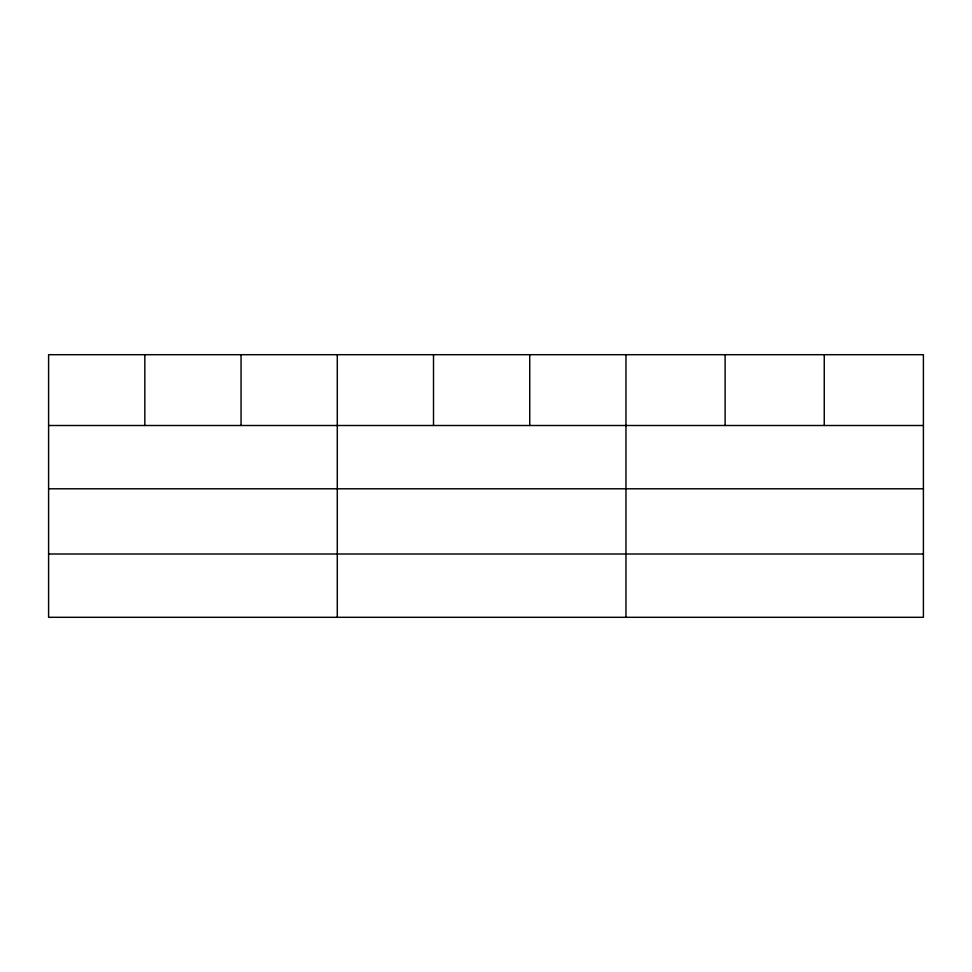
<?xml version="1.0" encoding="UTF-8"?>
<svg xmlns="http://www.w3.org/2000/svg" width="972" height="972" viewBox="0 0 972 972"><rect width="100%" height="100%" fill="white"/><g stroke="black" fill="none" stroke-linecap="round" stroke-linejoin="round"><path stroke-width="1.46" d="M923.4 488.795L923.4 354.695L48.6 354.695L48.6 617.305L923.4 617.305L923.4 488.795L48.6 488.795M48.6 425.505L923.4 425.505M48.6 554.004L923.4 554.004M824.256 354.695L824.256 425.505M725.112 354.695L725.112 425.505M625.968 354.695L625.968 617.305M529.74 354.695L529.74 425.505M433.512 354.695L433.512 425.505M337.284 354.695L337.284 617.305M241.056 354.695L241.056 425.505M144.828 354.695L144.828 425.505"/></g></svg>
